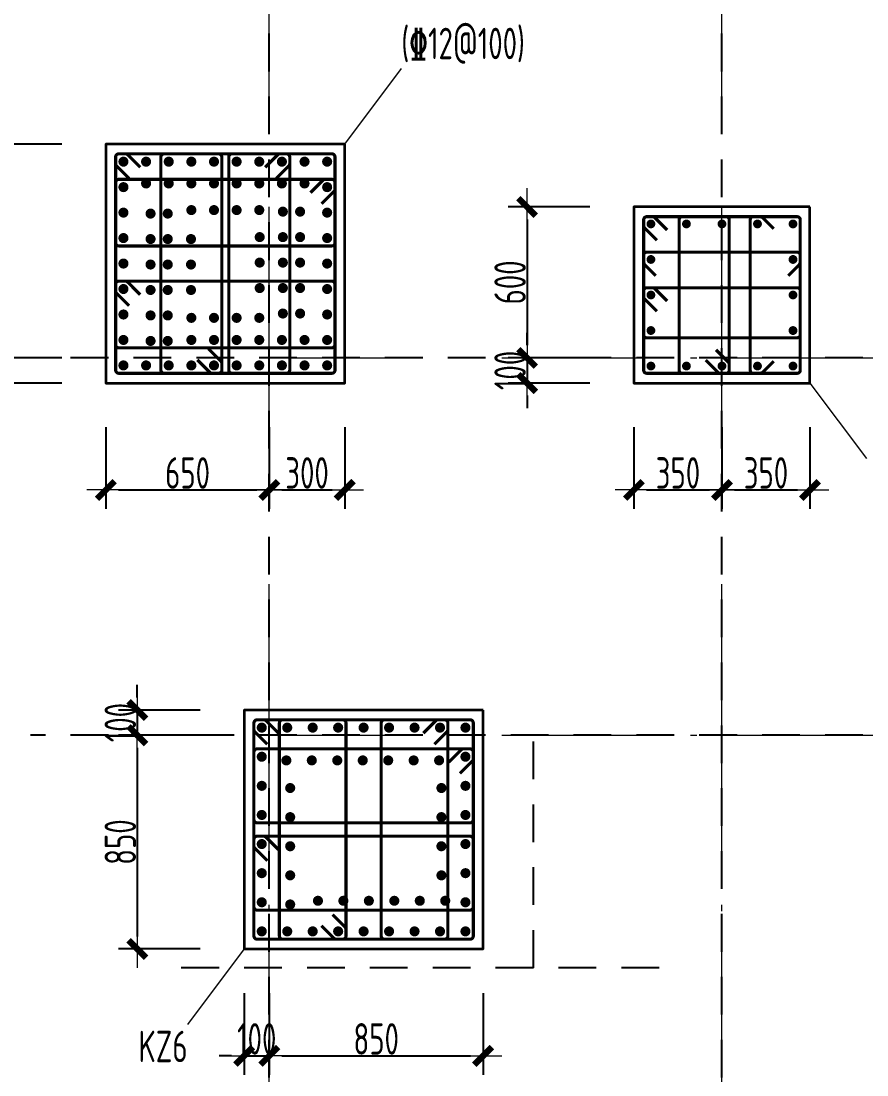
# Model space of a CAD drawing. Header units: millimetres. Extents: x 539196 to 807275, y 431843 to 1156631.
# Drawn here: x 610293 to 617021, y 997858 to 1006237 of the extents above; entities that cross this region are included whole.
import ezdxf
from ezdxf.enums import TextEntityAlignment as Align

# ---------------------------------------------------------------- set-up
doc = ezdxf.new("R2010")
doc.units = ezdxf.units.MM
doc.header["$MEASUREMENT"] = 0
for name, pattern in [('DOTE', [2.42, 2, -0.2, 0.02, -0.2]), ('点划线', [1850, 1200, -300, 50, -300]), ('虚线', [500, 300, -200])]:
    doc.linetypes.add(name, pattern=pattern)
doc.layers.add('DOTE', color=1, linetype='DOTE')
for name, color, linetype, lineweight in [('柱尺寸标注', 3, 'Continuous', 18), ('柱标注引线', 2, 'Continuous', 18), ('柱箍筋', 1, 'Continuous', 25), ('柱纵筋', 1, 'Continuous', 70), ('柱集中标注', 2, 'Continuous', 18), ('砼柱', 2, 'Continuous', 35), ('网格', 9, '点划线', 18)]:
    doc.layers.add(name, color=color, linetype=linetype, lineweight=lineweight)
doc.styles.add('样式 1_yjk_yjk_yjk_yjk_yjk', font='yjkeng.shx', dxfattribs={"width": 0.7, "bigfont": 'yjkchn.shx'})
doc.dimstyles.new('盈建科结构_yjk_yjk_yjk_yjk_yjk', dxfattribs={"dimscale": 100, "dimtxt": 2.5, "dimasz": 1, "dimexe": 1.5, "dimexo": 0.625, "dimgap": 0.1, "dimtad": 1, "dimdec": 0, "dimrnd": 1, "dimzin": 0, "dimdsep": 46, "dimtxsty": '样式 1_yjk_yjk_yjk_yjk_yjk', "dimblk": '_yjkbk', "dimblk1": 'ARCHTICK', "dimblk2": 'ARCHTICK', "dimcen": 0.09, "dimadec": 0, "dimazin": 0, "dimtfac": 1, "dimtdec": 4, "dimtix": 1, "dimtmove": 2, "dimatfit": 3, "dimfxl": 0, "dimtolj": 1, "dimtzin": 0, "dimarcsym": 0})

# ---------------------------------------------------------------- blocks, each defined once
blk = doc.blocks.new('_yjkbk')
blk.add_line((-1, 0), (1.5, 0))
blk.add_lwpolyline([(-0.7, -0.7, 0.5, 0.5, 0), (0.7, 0.7, 0.5, 0.5, 0)], format="xyseb")
blk = doc.blocks.new('*D1636')
at = {"layer": 'Defpoints', "color": 0}
for p in [(612067.6, 998859.2), (612267.6, 998859.2), (612267.6, 998009.2)]:
    blk.add_point(p, dxfattribs=at)
at = {"layer": '柱尺寸标注', "color": 0, "lineweight": -2}
for p, q in [((612067.6, 998509.2), (612067.6, 997859.2)), ((612267.6, 998509.2), (612267.6, 997859.2)), ((611967.6, 998009.2), (611867.6, 998009.2)), ((612067.6, 998009.2), (612267.6, 998009.2)), ((612367.6, 998009.2), (612467.6, 998009.2))]:
    blk.add_line(p, q, dxfattribs=at)
at = {"layer": '柱尺寸标注', "color": 0, "lineweight": -2, "xscale": 100, "yscale": 100, "zscale": 100}
blk.add_blockref('_yjkbk', (612067.6, 998009.2), dxfattribs=at)
at = {"layer": '柱尺寸标注', "color": 0, "lineweight": -2, "xscale": 100, "yscale": 100, "zscale": 100, "rotation": 180}
blk.add_blockref('_yjkbk', (612267.6, 998009.2), dxfattribs=at)
at = {"layer": '柱尺寸标注', "color": 0, "insert": (612167.6, 998144.2), "char_height": 250, "attachment_point": 5, "style": '样式 1_yjk_yjk_yjk_yjk_yjk'}
blk.add_mtext('\\A1;100', dxfattribs=at)
blk = doc.blocks.new('_ARCHTICK')
at = {"color": 0, "linetype": 'ByBlock', "const_width": 0.15}
blk.add_lwpolyline([(-0.5, -0.5), (0.5, 0.5)], dxfattribs=at)
blk = doc.blocks.new('*D1637')
at = {"layer": 'Defpoints', "color": 0}
for p in [(612267.6, 998859.2), (613967.6, 998859.2), (613967.6, 998009.2)]:
    blk.add_point(p, dxfattribs=at)
at = {"layer": '柱尺寸标注', "color": 0, "lineweight": -2}
for p, q in [((612267.6, 998509.2), (612267.6, 997859.2)), ((613967.6, 998509.2), (613967.6, 997859.2)), ((612367.6, 998009.2), (613867.6, 998009.2))]:
    blk.add_line(p, q, dxfattribs=at)
at = {"layer": '柱尺寸标注', "color": 0, "lineweight": -2, "xscale": 100, "yscale": 100, "zscale": 100, "rotation": 180}
blk.add_blockref('_yjkbk', (612267.6, 998009.2), dxfattribs=at)
at = {"layer": '柱尺寸标注', "color": 0, "lineweight": -2, "xscale": 100, "yscale": 100, "zscale": 100}
blk.add_blockref('_yjkbk', (613967.6, 998009.2), dxfattribs=at)
at = {"layer": '柱尺寸标注', "color": 0, "insert": (613117.6, 998144.2), "char_height": 250, "attachment_point": 5, "style": '样式 1_yjk_yjk_yjk_yjk_yjk'}
blk.add_mtext('\\A1;850', dxfattribs=at)
blk = doc.blocks.new('*D1638')
at = {"layer": 'Defpoints', "color": 0}
for p in [(612067.6, 1000759.2), (611217.6, 1000559.2), (612067.6, 1000559.2)]:
    blk.add_point(p, dxfattribs=at)
at = {"layer": '柱尺寸标注', "color": 0, "lineweight": -2}
for p, q in [((611217.6, 1000859.2), (611217.6, 1000959.2)), ((611717.6, 1000759.2), (611067.6, 1000759.2)), ((611217.6, 1000759.2), (611217.6, 1000559.2)), ((611717.6, 1000559.2), (611067.6, 1000559.2)), ((611217.6, 1000459.2), (611217.6, 1000359.2))]:
    blk.add_line(p, q, dxfattribs=at)
at = {"layer": '柱尺寸标注', "color": 0, "lineweight": -2, "xscale": 100, "yscale": 100, "zscale": 100}
for p, rotation in [((611217.6, 1000759.2), 270), ((611217.6, 1000559.2), 90)]:
    blk.add_blockref('_yjkbk', p, dxfattribs=dict(at, rotation=rotation))
at = {"layer": '柱尺寸标注', "color": 0, "insert": (611082.6, 1000659.2), "char_height": 250, "attachment_point": 5, "rotation": 90, "style": '样式 1_yjk_yjk_yjk_yjk_yjk'}
blk.add_mtext('\\A1;100', dxfattribs=at)
blk = doc.blocks.new('*D1639')
at = {"layer": 'Defpoints', "color": 0}
for p in [(612067.6, 1000559.2), (611217.6, 998859.2), (612067.6, 998859.2)]:
    blk.add_point(p, dxfattribs=at)
at = {"layer": '柱尺寸标注', "color": 0, "lineweight": -2}
for p, q in [((611717.6, 1000559.2), (611067.6, 1000559.2)), ((611217.6, 1000459.2), (611217.6, 998959.2)), ((611717.6, 998859.2), (611067.6, 998859.2))]:
    blk.add_line(p, q, dxfattribs=at)
at = {"layer": '柱尺寸标注', "color": 0, "lineweight": -2, "xscale": 100, "yscale": 100, "zscale": 100}
for p, rotation in [((611217.6, 1000559.2), 90), ((611217.6, 998859.2), 270)]:
    blk.add_blockref('_yjkbk', p, dxfattribs=dict(at, rotation=rotation))
at = {"layer": '柱尺寸标注', "color": 0, "insert": (611082.6, 999709.2), "char_height": 250, "attachment_point": 5, "rotation": 90, "style": '样式 1_yjk_yjk_yjk_yjk_yjk'}
blk.add_mtext('\\A1;850', dxfattribs=at)
blk = doc.blocks.new('*D1640')
at = {"layer": 'Defpoints', "color": 0}
for p in [(610967.6, 1003359.2), (612267.6, 1003359.2), (612267.6, 1002509.2)]:
    blk.add_point(p, dxfattribs=at)
at = {"layer": '柱尺寸标注', "color": 0, "lineweight": -2}
for p, q in [((610967.6, 1003009.2), (610967.6, 1002359.2)), ((612267.6, 1003009.2), (612267.6, 1002359.2)), ((611067.6, 1002509.2), (612167.6, 1002509.2))]:
    blk.add_line(p, q, dxfattribs=at)
at = {"layer": '柱尺寸标注', "color": 0, "lineweight": -2, "xscale": 100, "yscale": 100, "zscale": 100, "rotation": 180}
blk.add_blockref('_yjkbk', (610967.6, 1002509.2), dxfattribs=at)
at = {"layer": '柱尺寸标注', "color": 0, "lineweight": -2, "xscale": 100, "yscale": 100, "zscale": 100}
blk.add_blockref('_yjkbk', (612267.6, 1002509.2), dxfattribs=at)
at = {"layer": '柱尺寸标注', "color": 0, "insert": (611617.6, 1002644.2), "char_height": 250, "attachment_point": 5, "style": '样式 1_yjk_yjk_yjk_yjk_yjk'}
blk.add_mtext('\\A1;650', dxfattribs=at)
blk = doc.blocks.new('*D1641')
at = {"layer": 'Defpoints', "color": 0}
for p in [(612267.6, 1003359.2), (612867.6, 1003359.2), (612867.6, 1002509.2)]:
    blk.add_point(p, dxfattribs=at)
at = {"layer": '柱尺寸标注', "color": 0, "lineweight": -2}
for p, q in [((612267.6, 1003009.2), (612267.6, 1002359.2)), ((612867.6, 1003009.2), (612867.6, 1002359.2)), ((612367.6, 1002509.2), (612767.6, 1002509.2))]:
    blk.add_line(p, q, dxfattribs=at)
at = {"layer": '柱尺寸标注', "color": 0, "lineweight": -2, "xscale": 100, "yscale": 100, "zscale": 100, "rotation": 180}
blk.add_blockref('_yjkbk', (612267.6, 1002509.2), dxfattribs=at)
at = {"layer": '柱尺寸标注', "color": 0, "lineweight": -2, "xscale": 100, "yscale": 100, "zscale": 100}
blk.add_blockref('_yjkbk', (612867.6, 1002509.2), dxfattribs=at)
at = {"layer": '柱尺寸标注', "color": 0, "insert": (612567.6, 1002644.2), "char_height": 250, "attachment_point": 5, "style": '样式 1_yjk_yjk_yjk_yjk_yjk'}
blk.add_mtext('\\A1;300', dxfattribs=at)
blk = doc.blocks.new('*D1642')
at = {"layer": 'Defpoints', "color": 0}
for p in [(610967.6, 1005259.2), (610117.6, 1003559.2), (610967.6, 1003559.2)]:
    blk.add_point(p, dxfattribs=at)
at = {"layer": '柱尺寸标注', "color": 0, "lineweight": -2}
for p, q in [((610617.6, 1005259.2), (609967.6, 1005259.2)), ((610117.6, 1005159.2), (610117.6, 1003659.2)), ((610617.6, 1003559.2), (609967.6, 1003559.2))]:
    blk.add_line(p, q, dxfattribs=at)
at = {"layer": '柱尺寸标注', "color": 0, "lineweight": -2, "xscale": 100, "yscale": 100, "zscale": 100}
for p, rotation in [((610117.6, 1005259.2), 90), ((610117.6, 1003559.2), 270)]:
    blk.add_blockref('_yjkbk', p, dxfattribs=dict(at, rotation=rotation))
at = {"layer": '柱尺寸标注', "color": 0, "insert": (609982.6, 1004409.2), "char_height": 250, "attachment_point": 5, "rotation": 90, "style": '样式 1_yjk_yjk_yjk_yjk_yjk'}
blk.add_mtext('\\A1;850', dxfattribs=at)
blk = doc.blocks.new('*D1643')
at = {"layer": 'Defpoints', "color": 0}
for p in [(610967.6, 1003559.2), (610117.6, 1003359.2), (610967.6, 1003359.2)]:
    blk.add_point(p, dxfattribs=at)
at = {"layer": '柱尺寸标注', "color": 0, "lineweight": -2}
for p, q in [((610117.6, 1003659.2), (610117.6, 1003759.2)), ((610617.6, 1003559.2), (609967.6, 1003559.2)), ((610117.6, 1003559.2), (610117.6, 1003359.2)), ((610617.6, 1003359.2), (609967.6, 1003359.2)), ((610117.6, 1003259.2), (610117.6, 1003159.2))]:
    blk.add_line(p, q, dxfattribs=at)
at = {"layer": '柱尺寸标注', "color": 0, "lineweight": -2, "xscale": 100, "yscale": 100, "zscale": 100}
for p, rotation in [((610117.6, 1003559.2), 270), ((610117.6, 1003359.2), 90)]:
    blk.add_blockref('_yjkbk', p, dxfattribs=dict(at, rotation=rotation))
at = {"layer": '柱尺寸标注', "color": 0, "insert": (609982.6, 1003459.2), "char_height": 250, "attachment_point": 5, "rotation": 90, "style": '样式 1_yjk_yjk_yjk_yjk_yjk'}
blk.add_mtext('\\A1;100', dxfattribs=at)
blk = doc.blocks.new('*D1644')
at = {"layer": 'Defpoints', "color": 0}
for p in [(615167.6, 1003359.2), (615867.6, 1003359.2), (615867.6, 1002509.2)]:
    blk.add_point(p, dxfattribs=at)
at = {"layer": '柱尺寸标注', "color": 0, "lineweight": -2}
for p, q in [((615167.6, 1003009.2), (615167.6, 1002359.2)), ((615867.6, 1003009.2), (615867.6, 1002359.2)), ((615267.6, 1002509.2), (615767.6, 1002509.2))]:
    blk.add_line(p, q, dxfattribs=at)
at = {"layer": '柱尺寸标注', "color": 0, "lineweight": -2, "xscale": 100, "yscale": 100, "zscale": 100, "rotation": 180}
blk.add_blockref('_yjkbk', (615167.6, 1002509.2), dxfattribs=at)
at = {"layer": '柱尺寸标注', "color": 0, "lineweight": -2, "xscale": 100, "yscale": 100, "zscale": 100}
blk.add_blockref('_yjkbk', (615867.6, 1002509.2), dxfattribs=at)
at = {"layer": '柱尺寸标注', "color": 0, "insert": (615517.6, 1002644.2), "char_height": 250, "attachment_point": 5, "style": '样式 1_yjk_yjk_yjk_yjk_yjk'}
blk.add_mtext('\\A1;350', dxfattribs=at)
blk = doc.blocks.new('*D1645')
at = {"layer": 'Defpoints', "color": 0}
for p in [(615867.6, 1003359.2), (616567.6, 1003359.2), (616567.6, 1002509.2)]:
    blk.add_point(p, dxfattribs=at)
at = {"layer": '柱尺寸标注', "color": 0, "lineweight": -2}
for p, q in [((615867.6, 1003009.2), (615867.6, 1002359.2)), ((616567.6, 1003009.2), (616567.6, 1002359.2)), ((615967.6, 1002509.2), (616467.6, 1002509.2))]:
    blk.add_line(p, q, dxfattribs=at)
at = {"layer": '柱尺寸标注', "color": 0, "lineweight": -2, "xscale": 100, "yscale": 100, "zscale": 100, "rotation": 180}
blk.add_blockref('_yjkbk', (615867.6, 1002509.2), dxfattribs=at)
at = {"layer": '柱尺寸标注', "color": 0, "lineweight": -2, "xscale": 100, "yscale": 100, "zscale": 100}
blk.add_blockref('_yjkbk', (616567.6, 1002509.2), dxfattribs=at)
at = {"layer": '柱尺寸标注', "color": 0, "insert": (616217.6, 1002644.2), "char_height": 250, "attachment_point": 5, "style": '样式 1_yjk_yjk_yjk_yjk_yjk'}
blk.add_mtext('\\A1;350', dxfattribs=at)
blk = doc.blocks.new('*D1646')
at = {"layer": 'Defpoints', "color": 0}
for p in [(615167.6, 1004759.2), (614317.6, 1003559.2), (615167.6, 1003559.2)]:
    blk.add_point(p, dxfattribs=at)
at = {"layer": '柱尺寸标注', "color": 0, "lineweight": -2}
for p, q in [((614817.6, 1004759.2), (614167.6, 1004759.2)), ((614317.6, 1004659.2), (614317.6, 1003659.2)), ((614817.6, 1003559.2), (614167.6, 1003559.2))]:
    blk.add_line(p, q, dxfattribs=at)
at = {"layer": '柱尺寸标注', "color": 0, "lineweight": -2, "xscale": 100, "yscale": 100, "zscale": 100}
for p, rotation in [((614317.6, 1004759.2), 90), ((614317.6, 1003559.2), 270)]:
    blk.add_blockref('_yjkbk', p, dxfattribs=dict(at, rotation=rotation))
at = {"layer": '柱尺寸标注', "color": 0, "insert": (614182.6, 1004159.2), "char_height": 250, "attachment_point": 5, "rotation": 90, "style": '样式 1_yjk_yjk_yjk_yjk_yjk'}
blk.add_mtext('\\A1;600', dxfattribs=at)
blk = doc.blocks.new('*D1647')
at = {"layer": 'Defpoints', "color": 0}
for p in [(615167.6, 1003559.2), (614317.6, 1003359.2), (615167.6, 1003359.2)]:
    blk.add_point(p, dxfattribs=at)
at = {"layer": '柱尺寸标注', "color": 0, "lineweight": -2}
for p, q in [((614317.6, 1003659.2), (614317.6, 1003759.2)), ((614817.6, 1003559.2), (614167.6, 1003559.2)), ((614317.6, 1003559.2), (614317.6, 1003359.2)), ((614817.6, 1003359.2), (614167.6, 1003359.2)), ((614317.6, 1003259.2), (614317.6, 1003159.2))]:
    blk.add_line(p, q, dxfattribs=at)
at = {"layer": '柱尺寸标注', "color": 0, "lineweight": -2, "xscale": 100, "yscale": 100, "zscale": 100}
for p, rotation in [((614317.6, 1003559.2), 270), ((614317.6, 1003359.2), 90)]:
    blk.add_blockref('_yjkbk', p, dxfattribs=dict(at, rotation=rotation))
at = {"layer": '柱尺寸标注', "color": 0, "insert": (614182.6, 1003459.2), "char_height": 250, "attachment_point": 5, "rotation": 90, "style": '样式 1_yjk_yjk_yjk_yjk_yjk'}
blk.add_mtext('\\A1;100', dxfattribs=at)
blk = doc.blocks.new('jzzw')
at = {"layer": 'DOTE', "color": 1, "linetype": '虚线'}
for p, q in [((913785.8, 872027.1), (913785.8, 890469)), ((913785.8, 872027.1), (913785.8, 890469)), ((917385.8, 872027.1), (917385.8, 890469)), ((952505.8, 882749), (911885.8, 882749)), ((952505.8, 879749), (911885.8, 879749)), ((915885.8, 877899), (915885.8, 879749)), ((916885.8, 877899), (912885.8, 877899))]:
    blk.add_line(p, q, dxfattribs=at)

msp = doc.modelspace()

# ---------------------------------------------------------------- linework, layer by layer
at = {"layer": '柱标注引线'}
for p, q in [((612867.6, 1005259.2), (613317.6, 1005859.2)), ((616567.6, 1003359.2), (617017.6, 1002759.2)), ((612067.6, 998859.2), (611617.6, 998259.2))]:
    msp.add_line(p, q, dxfattribs=at)
at = {"layer": '柱箍筋', "const_width": 25}
for points in [[(611240.2, 1005075), (611141.2, 1005174, 0.198912), (611122.6, 1005181.7), (611071.3, 1005181.7, 0.414214), (611045.1, 1005155.5), (611045.1, 1003463, 0.414214), (611071.3, 1003436.7), (612763.8, 1003436.7, 0.414214), (612790.1, 1003463), (612790.1, 1005155.5, 0.414214), (612763.8, 1005181.7), (611071.3, 1005181.7, 0.414214), (611045.1, 1005155.5), (611045.1, 1005104.2, 0.198912), (611052.8, 1005085.6), (611151.8, 1004986.6)], [(611695, 1003543.4), (611794, 1003444.4, 0.198912), (611812.6, 1003436.7), (611863.8, 1003436.7, 0.414214), (611890.1, 1003463), (611890.1, 1005155.5, 0.414214), (611863.8, 1005181.7), (611431.3, 1005181.7, 0.414214), (611405.1, 1005155.5), (611405.1, 1003463, 0.414214), (611431.3, 1003436.7), (611863.8, 1003436.7, 0.414214), (611890.1, 1003463), (611890.1, 1003514.2, 0.198912), (611882.4, 1003532.8), (611783.4, 1003631.8)], [(612235, 1005075), (612334, 1005174, -0.198912), (612352.6, 1005181.7), (612403.8, 1005181.7, -0.414214), (612430.1, 1005155.5), (612430.1, 1003463, -0.414214), (612403.8, 1003436.7), (611971.3, 1003436.7, -0.414214), (611945.1, 1003463), (611945.1, 1005155.5, -0.414214), (611971.3, 1005181.7), (612403.8, 1005181.7, -0.414214), (612430.1, 1005155.5), (612430.1, 1005104.2, -0.198912), (612422.4, 1005085.6), (612323.4, 1004986.6)], [(612683.4, 1004784.1), (612782.4, 1004883.1, 0.198912), (612790.1, 1004901.7), (612790.1, 1004953, 0.414214), (612763.8, 1004979.2), (611071.3, 1004979.2, 0.414214), (611045.1, 1004953), (611045.1, 1004475.5, 0.414214), (611071.3, 1004449.2), (612763.8, 1004449.2, 0.414214), (612790.1, 1004475.5), (612790.1, 1004953, 0.414214), (612763.8, 1004979.2), (612712.6, 1004979.2, 0.198912), (612694, 1004971.5), (612595, 1004872.5)], [(615431.6, 1004576.5), (615333.4, 1004674.8, 0.198912), (615316.6, 1004681.7), (615268.8, 1004681.7, 0.414214), (615245.1, 1004658), (615245.1, 1003460.5, 0.414214), (615268.8, 1003436.7), (616466.3, 1003436.7, 0.414214), (616490.1, 1003460.5), (616490.1, 1004658, 0.414214), (616466.3, 1004681.7), (615268.8, 1004681.7, 0.414214), (615245.1, 1004658), (615245.1, 1004610.2, 0.198912), (615252, 1004593.5), (615350.3, 1004495.2)], [(615738.5, 1003542), (615836.8, 1003443.7, 0.198912), (615853.6, 1003436.7), (615901.3, 1003436.7, 0.414214), (615925.1, 1003460.5), (615925.1, 1004658, 0.414214), (615901.3, 1004681.7), (615551.3, 1004681.7, 0.414214), (615527.6, 1004658), (615527.6, 1003460.5, 0.414214), (615551.3, 1003436.7), (615901.3, 1003436.7, 0.414214), (615925.1, 1003460.5), (615925.1, 1003508.2, 0.198912), (615918.1, 1003525), (615819.9, 1003623.3)], [(616279.1, 1003532.1), (616190.7, 1003443.7, -0.131362), (616164.1, 1003436.7), (616116.3, 1003436.7, -0.414214), (616092.6, 1003460.5), (616092.6, 1004658, -0.414214), (616116.3, 1004681.7), (616164.1, 1004681.7, -0.131362), (616190.7, 1004674.8), (616279.1, 1004586.4)], [(615340.4, 1004212.7), (615252, 1004301.1, -0.131362), (615245.1, 1004327.7), (615245.1, 1004375.5, -0.414214), (615268.8, 1004399.2), (616466.3, 1004399.2, -0.414214), (616490.1, 1004375.5), (616490.1, 1004327.7, -0.131362), (616483.1, 1004301.1), (616394.7, 1004212.7)], [(611151.8, 1003974.1), (611052.8, 1004073.1, -0.198912), (611045.1, 1004091.7), (611045.1, 1004143, -0.414214), (611071.3, 1004169.2), (612763.8, 1004169.2, -0.414214), (612790.1, 1004143), (612790.1, 1003665.5, -0.414214), (612763.8, 1003639.2), (611071.3, 1003639.2, -0.414214), (611045.1, 1003665.5), (611045.1, 1004143, -0.414214), (611071.3, 1004169.2), (611122.6, 1004169.2, -0.198912), (611141.2, 1004161.5), (611240.2, 1004062.5)], [(615350.3, 1003930.2), (615252, 1004028.5, -0.198912), (615245.1, 1004045.2), (615245.1, 1004093, -0.414214), (615268.8, 1004116.7), (616466.3, 1004116.7, -0.414214), (616490.1, 1004093), (616490.1, 1003743, -0.414214), (616466.3, 1003719.2), (615268.8, 1003719.2, -0.414214), (615245.1, 1003743), (615245.1, 1004093, -0.414214), (615268.8, 1004116.7), (615316.6, 1004116.7, -0.198912), (615333.4, 1004109.8), (615431.6, 1004011.5)], [(612340.2, 1000575), (612241.2, 1000674, 0.198912), (612222.6, 1000681.7), (612171.3, 1000681.7, 0.414214), (612145.1, 1000655.5), (612145.1, 998963, 0.414214), (612171.3, 998936.7), (613863.8, 998936.7, 0.414214), (613890.1, 998963), (613890.1, 1000655.5, 0.414214), (613863.8, 1000681.7), (612171.3, 1000681.7, 0.414214), (612145.1, 1000655.5), (612145.1, 1000604.2, 0.198912), (612152.8, 1000585.6), (612251.8, 1000486.6)], [(612682.5, 999043.4), (612781.5, 998944.4, 0.198912), (612800.1, 998936.7), (612851.3, 998936.7, 0.414214), (612877.6, 998963), (612877.6, 1000655.5, 0.414214), (612851.3, 1000681.7), (612373.8, 1000681.7, 0.414214), (612347.6, 1000655.5), (612347.6, 998963, 0.414214), (612373.8, 998936.7), (612851.3, 998936.7, 0.414214), (612877.6, 998963), (612877.6, 999014.2, 0.198912), (612869.9, 999032.8), (612770.9, 999131.8)], [(613492.5, 1000575), (613591.5, 1000674, -0.198912), (613610.1, 1000681.7), (613661.3, 1000681.7, -0.414214), (613687.6, 1000655.5), (613687.6, 998963, -0.414214), (613661.3, 998936.7), (613183.8, 998936.7, -0.414214), (613157.6, 998963), (613157.6, 1000655.5, -0.414214), (613183.8, 1000681.7), (613661.3, 1000681.7, -0.414214), (613687.6, 1000655.5), (613687.6, 1000604.2, -0.198912), (613679.9, 1000585.6), (613580.9, 1000486.6)], [(613783.4, 1000255.2), (613882.4, 1000354.2, 0.198912), (613890.1, 1000372.8), (613890.1, 1000424, 0.414214), (613863.8, 1000450.3), (612171.3, 1000450.3, 0.414214), (612145.1, 1000424), (612145.1, 999888.7, 0.414214), (612171.3, 999862.4), (613863.8, 999862.4, 0.414214), (613890.1, 999888.7), (613890.1, 1000424, 0.414214), (613863.8, 1000450.3), (613812.6, 1000450.3, 0.198912), (613794, 1000442.6), (613695, 1000343.6)], [(612251.8, 999560.9), (612152.8, 999659.9, -0.198912), (612145.1, 999678.5), (612145.1, 999729.8, -0.414214), (612171.3, 999756), (613863.8, 999756, -0.414214), (613890.1, 999729.8), (613890.1, 999194.4, -0.414214), (613863.8, 999168.2), (612171.3, 999168.2, -0.414214), (612145.1, 999194.4), (612145.1, 999729.8, -0.414214), (612171.3, 999756), (612222.6, 999756, -0.198912), (612241.2, 999748.3), (612340.2, 999649.3)]]:
    msp.add_lwpolyline(points, format="xyb", dxfattribs=at)
at = {"layer": '柱纵筋'}
for points, const_width in [([(611127.6, 1005119.2, 1), (611087.6, 1005119.2, 1)], 40), ([(611307.6, 1005119.2, 1), (611267.6, 1005119.2, 1)], 40), ([(611487.6, 1005119.2, 1), (611447.6, 1005119.2, 1)], 40), ([(611667.6, 1005119.2, 1), (611627.6, 1005119.2, 1)], 40), ([(611847.6, 1005119.2, 1), (611807.6, 1005119.2, 1)], 40), ([(612027.6, 1005119.2, 1), (611987.6, 1005119.2, 1)], 40), ([(612207.6, 1005119.2, 1), (612167.6, 1005119.2, 1)], 40), ([(612387.6, 1005119.2, 1), (612347.6, 1005119.2, 1)], 40), ([(612567.6, 1005119.2, 1), (612527.6, 1005119.2, 1)], 40), ([(612747.6, 1005119.2, 1), (612707.6, 1005119.2, 1)], 40), ([(611127.6, 1004916.7, 1), (611087.6, 1004916.7, 1)], 40), ([(611307.6, 1004945.9, 1), (611267.6, 1004945.9, 1)], 40), ([(611487.6, 1004945.9, 1), (611447.6, 1004945.9, 1)], 40), ([(611667.6, 1004945.9, 1), (611627.6, 1004945.9, 1)], 40), ([(611847.6, 1004945.9, 1), (611807.6, 1004945.9, 1)], 40), ([(612027.6, 1004945.9, 1), (611987.6, 1004945.9, 1)], 40), ([(612207.6, 1004945.9, 1), (612167.6, 1004945.9, 1)], 40), ([(612387.6, 1004945.9, 1), (612347.6, 1004945.9, 1)], 40), ([(612567.6, 1004945.9, 1), (612527.6, 1004945.9, 1)], 40), ([(612747.6, 1004916.7, 1), (612707.6, 1004916.7, 1)], 40), ([(611667.6, 1004734.3, 1), (611627.6, 1004734.3, 1)], 40), ([(611847.6, 1004734.3, 1), (611807.6, 1004734.3, 1)], 40), ([(612027.6, 1004734.3, 1), (611987.6, 1004734.3, 1)], 40), ([(612207.6, 1004734.3, 1), (612167.6, 1004734.3, 1)], 40), ([(611127.6, 1004714.2, 1), (611087.6, 1004714.2, 1)], 40), ([(611343.1, 1004706.5, 1), (611303.1, 1004706.5, 1)], 40), ([(611479.9, 1004706.5, 1), (611439.9, 1004706.5, 1)], 40), ([(612395.3, 1004721.9, 1), (612355.3, 1004721.9, 1)], 40), ([(612532.5, 1004721.9, 1), (612492.5, 1004721.9, 1)], 40), ([(612747.6, 1004714.2, 1), (612707.6, 1004714.2, 1)], 40), ([(615320.1, 1004624.2, 1), (615285.1, 1004624.2, 1)], 35), ([(615602.6, 1004624.2, 1), (615567.6, 1004624.2, 1)], 35), ([(615885.1, 1004624.2, 1), (615850.1, 1004624.2, 1)], 35), ([(616167.6, 1004624.2, 1), (616132.6, 1004624.2, 1)], 35), ([(616450.1, 1004624.2, 1), (616415.1, 1004624.2, 1)], 35), ([(611127.6, 1004511.7, 1), (611087.6, 1004511.7, 1)], 40), ([(611343.1, 1004504, 1), (611303.1, 1004504, 1)], 40), ([(611479.9, 1004504, 1), (611439.9, 1004504, 1)], 40), ([(611664.6, 1004504, 1), (611624.6, 1004504, 1)], 40), ([(612211.1, 1004519.4, 1), (612171.1, 1004519.4, 1)], 40), ([(612395.3, 1004519.4, 1), (612355.3, 1004519.4, 1)], 40), ([(612532.5, 1004519.4, 1), (612492.5, 1004519.4, 1)], 40), ([(612747.6, 1004511.7, 1), (612707.6, 1004511.7, 1)], 40), ([(611127.6, 1004309.2, 1), (611087.6, 1004309.2, 1)], 40), ([(612211.1, 1004316.9, 1), (612171.1, 1004316.9, 1)], 40), ([(612395.3, 1004316.9, 1), (612355.3, 1004316.9, 1)], 40), ([(612532.5, 1004316.9, 1), (612492.5, 1004316.9, 1)], 40), ([(612747.6, 1004309.2, 1), (612707.6, 1004309.2, 1)], 40), ([(615320.1, 1004341.7, 1), (615285.1, 1004341.7, 1)], 35), ([(616450.1, 1004341.7, 1), (616415.1, 1004341.7, 1)], 35), ([(611343.1, 1004301.5, 1), (611303.1, 1004301.5, 1)], 40), ([(611479.9, 1004301.5, 1), (611439.9, 1004301.5, 1)], 40), ([(611664.6, 1004301.5, 1), (611624.6, 1004301.5, 1)], 40), ([(611127.6, 1004106.7, 1), (611087.6, 1004106.7, 1)], 40), ([(611343.1, 1004099, 1), (611303.1, 1004099, 1)], 40), ([(611479.9, 1004099, 1), (611439.9, 1004099, 1)], 40), ([(611664.6, 1004099, 1), (611624.6, 1004099, 1)], 40), ([(612211.1, 1004114.4, 1), (612171.1, 1004114.4, 1)], 40), ([(612395.3, 1004114.4, 1), (612355.3, 1004114.4, 1)], 40), ([(612532.5, 1004114.4, 1), (612492.5, 1004114.4, 1)], 40), ([(612747.6, 1004106.7, 1), (612707.6, 1004106.7, 1)], 40), ([(615320.1, 1004059.2, 1), (615285.1, 1004059.2, 1)], 35), ([(616450.1, 1004059.2, 1), (616415.1, 1004059.2, 1)], 35), ([(611127.6, 1003904.2, 1), (611087.6, 1003904.2, 1)], 40), ([(611343.1, 1003896.5, 1), (611303.1, 1003896.5, 1)], 40), ([(611479.9, 1003896.5, 1), (611439.9, 1003896.5, 1)], 40), ([(612395.3, 1003911.9, 1), (612355.3, 1003911.9, 1)], 40), ([(612532.5, 1003911.9, 1), (612492.5, 1003911.9, 1)], 40), ([(612747.6, 1003904.2, 1), (612707.6, 1003904.2, 1)], 40), ([(611667.6, 1003877.5, 1), (611627.6, 1003877.5, 1)], 40), ([(611847.6, 1003877.5, 1), (611807.6, 1003877.5, 1)], 40), ([(612027.6, 1003877.5, 1), (611987.6, 1003877.5, 1)], 40), ([(612207.6, 1003877.5, 1), (612167.6, 1003877.5, 1)], 40), ([(615320.1, 1003776.7, 1), (615285.1, 1003776.7, 1)], 35), ([(616450.1, 1003776.7, 1), (616415.1, 1003776.7, 1)], 35), ([(611127.6, 1003701.7, 1), (611087.6, 1003701.7, 1)], 40), ([(611343.1, 1003694, 1), (611303.1, 1003694, 1)], 40), ([(611479.9, 1003694, 1), (611439.9, 1003694, 1)], 40), ([(611667.6, 1003701.7, 1), (611627.6, 1003701.7, 1)], 40), ([(611847.6, 1003701.7, 1), (611807.6, 1003701.7, 1)], 40), ([(612027.6, 1003701.7, 1), (611987.6, 1003701.7, 1)], 40), ([(612207.6, 1003701.7, 1), (612167.6, 1003701.7, 1)], 40), ([(612387.6, 1003701.7, 1), (612347.6, 1003701.7, 1)], 40), ([(612567.6, 1003701.7, 1), (612527.6, 1003701.7, 1)], 40), ([(612747.6, 1003701.7, 1), (612707.6, 1003701.7, 1)], 40), ([(611127.6, 1003499.2, 1), (611087.6, 1003499.2, 1)], 40), ([(611307.6, 1003499.2, 1), (611267.6, 1003499.2, 1)], 40), ([(611487.6, 1003499.2, 1), (611447.6, 1003499.2, 1)], 40), ([(611667.6, 1003499.2, 1), (611627.6, 1003499.2, 1)], 40), ([(611847.6, 1003499.2, 1), (611807.6, 1003499.2, 1)], 40), ([(612027.6, 1003499.2, 1), (611987.6, 1003499.2, 1)], 40), ([(612207.6, 1003499.2, 1), (612167.6, 1003499.2, 1)], 40), ([(612387.6, 1003499.2, 1), (612347.6, 1003499.2, 1)], 40), ([(612567.6, 1003499.2, 1), (612527.6, 1003499.2, 1)], 40), ([(612747.6, 1003499.2, 1), (612707.6, 1003499.2, 1)], 40), ([(615320.1, 1003494.2, 1), (615285.1, 1003494.2, 1)], 35), ([(615602.6, 1003494.2, 1), (615567.6, 1003494.2, 1)], 35), ([(615885.1, 1003494.2, 1), (615850.1, 1003494.2, 1)], 35), ([(616167.6, 1003494.2, 1), (616132.6, 1003494.2, 1)], 35), ([(616450.1, 1003494.2, 1), (616415.1, 1003494.2, 1)], 35), ([(612227.6, 1000619.2, 1), (612187.6, 1000619.2, 1)], 40), ([(612430.1, 1000619.2, 1), (612390.1, 1000619.2, 1)], 40), ([(612632.6, 1000619.2, 1), (612592.6, 1000619.2, 1)], 40), ([(612835.1, 1000619.2, 1), (612795.1, 1000619.2, 1)], 40), ([(613037.6, 1000619.2, 1), (612997.6, 1000619.2, 1)], 40), ([(613240.1, 1000619.2, 1), (613200.1, 1000619.2, 1)], 40), ([(613442.6, 1000619.2, 1), (613402.6, 1000619.2, 1)], 40), ([(613645.1, 1000619.2, 1), (613605.1, 1000619.2, 1)], 40), ([(613847.6, 1000619.2, 1), (613807.6, 1000619.2, 1)], 40), ([(612227.6, 1000387.8, 1), (612187.6, 1000387.8, 1)], 40), ([(613847.6, 1000387.8, 1), (613807.6, 1000387.8, 1)], 40), ([(612423.1, 1000358.7, 1), (612383.1, 1000358.7, 1)], 40), ([(612625.6, 1000358.7, 1), (612585.6, 1000358.7, 1)], 40), ([(612828.1, 1000358.7, 1), (612788.1, 1000358.7, 1)], 40), ([(613030.6, 1000358.7, 1), (612990.6, 1000358.7, 1)], 40), ([(613233.1, 1000358.7, 1), (613193.1, 1000358.7, 1)], 40), ([(613435.6, 1000358.7, 1), (613395.6, 1000358.7, 1)], 40), ([(613638.1, 1000358.7, 1), (613598.1, 1000358.7, 1)], 40), ([(612227.6, 1000156.4, 1), (612187.6, 1000156.4, 1)], 40), ([(612453.6, 1000139, 1), (612413.6, 1000139, 1)], 40), ([(613656.3, 1000139, 1), (613616.3, 1000139, 1)], 40), ([(613847.6, 1000156.4, 1), (613807.6, 1000156.4, 1)], 40), ([(612227.6, 999924.9, 1), (612187.6, 999924.9, 1)], 40), ([(612453.6, 999907.6, 1), (612413.6, 999907.6, 1)], 40), ([(613656.3, 999907.6, 1), (613616.3, 999907.6, 1)], 40), ([(613847.6, 999924.9, 1), (613807.6, 999924.9, 1)], 40), ([(612227.6, 999693.5, 1), (612187.6, 999693.5, 1)], 40), ([(612453.6, 999676.1, 1), (612413.6, 999676.1, 1)], 40), ([(613656.3, 999676.1, 1), (613616.3, 999676.1, 1)], 40), ([(613847.6, 999693.5, 1), (613807.6, 999693.5, 1)], 40), ([(612227.6, 999462.1, 1), (612187.6, 999462.1, 1)], 40), ([(613847.6, 999462.1, 1), (613807.6, 999462.1, 1)], 40), ([(612453.6, 999444.7, 1), (612413.6, 999444.7, 1)], 40), ([(613656.3, 999444.7, 1), (613616.3, 999444.7, 1)], 40), ([(612227.6, 999230.7, 1), (612187.6, 999230.7, 1)], 40), ([(612453.6, 999213.3, 1), (612413.6, 999213.3, 1)], 40), ([(612674.3, 999242.4, 1), (612634.3, 999242.4, 1)], 40), ([(612876.8, 999242.4, 1), (612836.8, 999242.4, 1)], 40), ([(613079.3, 999242.4, 1), (613039.3, 999242.4, 1)], 40), ([(613281.8, 999242.4, 1), (613241.8, 999242.4, 1)], 40), ([(613484.3, 999242.4, 1), (613444.3, 999242.4, 1)], 40), ([(613686.8, 999242.4, 1), (613646.8, 999242.4, 1)], 40), ([(613847.6, 999230.7, 1), (613807.6, 999230.7, 1)], 40), ([(612227.6, 998999.2, 1), (612187.6, 998999.2, 1)], 40), ([(612430.1, 998999.2, 1), (612390.1, 998999.2, 1)], 40), ([(612632.6, 998999.2, 1), (612592.6, 998999.2, 1)], 40), ([(612835.1, 998999.2, 1), (612795.1, 998999.2, 1)], 40), ([(613037.6, 998999.2, 1), (612997.6, 998999.2, 1)], 40), ([(613240.1, 998999.2, 1), (613200.1, 998999.2, 1)], 40), ([(613442.6, 998999.2, 1), (613402.6, 998999.2, 1)], 40), ([(613645.1, 998999.2, 1), (613605.1, 998999.2, 1)], 40), ([(613847.6, 998999.2, 1), (613807.6, 998999.2, 1)], 40)]:
    msp.add_lwpolyline(points, format="xyb", close=True, dxfattribs=dict(at, const_width=const_width))
at = {"layer": '砼柱'}
for points in [[(612867.6, 1005259.2), (610967.6, 1005259.2), (610967.6, 1003359.2), (612867.6, 1003359.2)], [(616567.6, 1004759.2), (615167.6, 1004759.2), (615167.6, 1003359.2), (616567.6, 1003359.2)], [(613967.6, 1000759.2), (612067.6, 1000759.2), (612067.6, 998859.2), (613967.6, 998859.2)]]:
    msp.add_lwpolyline(points, close=True, dxfattribs=at)
at = {"layer": '网格'}
for p, q in [((612267.6, 1003559.2), (612267.6, 1010159.2)), ((615867.6, 1003559.2), (615867.6, 1010159.2)), ((612267.6, 1000559.2), (612267.6, 1003559.2)), ((612267.6, 1003559.2), (615867.6, 1003559.2)), ((615867.6, 1000559.2), (615867.6, 1003559.2)), ((615867.6, 1003559.2), (619667.6, 1003559.2)), ((612267.6, 993959.2), (612267.6, 1000559.2)), ((612267.6, 1000559.2), (615867.6, 1000559.2)), ((615867.6, 993959.2), (615867.6, 1000559.2)), ((615867.6, 1000559.2), (619667.6, 1000559.2))]:
    msp.add_line(p, q, dxfattribs=at)

# ---------------------------------------------------------------- block references
msp.add_blockref('jzzw', (-301518.2, 120810.3))

# ---------------------------------------------------------------- texts
at = {"layer": '柱集中标注', "linetype": 'Continuous', "style": '样式 1_yjk_yjk_yjk_yjk_yjk', "width": 0.7}
msp.add_text('(\x8412@100)', height=250, dxfattribs=at).set_placement((613317.6, 1005859.2), align=Align.BOTTOM_LEFT)
msp.add_text('KZ6', height=250, dxfattribs=at).set_placement((611617.6, 998209.2), align=Align.TOP_RIGHT)

# ---------------------------------------------------------------- dimensions: what is measured, and where the dimension line sits
at = {"layer": '柱尺寸标注'}
for p1, p2, picture, middle in [((610967.6, 1005259.2), (610967.6, 1003559.2), '*D1642', (609982.6, 1004409.2)), ((615167.6, 1004759.2), (615167.6, 1003559.2), '*D1646', (614182.6, 1004159.2)), ((610967.6, 1003559.2), (610967.6, 1003359.2), '*D1643', (609982.6, 1003459.2)), ((615167.6, 1003559.2), (615167.6, 1003359.2), '*D1647', (614182.6, 1003459.2)), ((610967.6, 1003359.2), (612267.6, 1003359.2), '*D1640', (611617.6, 1002644.2)), ((612267.6, 1003359.2), (612867.6, 1003359.2), '*D1641', (612567.6, 1002644.2)), ((615167.6, 1003359.2), (615867.6, 1003359.2), '*D1644', (615517.6, 1002644.2)), ((615867.6, 1003359.2), (616567.6, 1003359.2), '*D1645', (616217.6, 1002644.2)), ((612067.6, 1000759.2), (612067.6, 1000559.2), '*D1638', (611082.6, 1000659.2)), ((612067.6, 1000559.2), (612067.6, 998859.2), '*D1639', (611082.6, 999709.2)), ((612067.6, 998859.2), (612267.6, 998859.2), '*D1636', (612167.6, 998144.2)), ((612267.6, 998859.2), (613967.6, 998859.2), '*D1637', (613117.6, 998144.2))]:
    dim = msp.add_aligned_dim(p1=p1, p2=p2, distance=-850, dimstyle='盈建科结构_yjk_yjk_yjk_yjk_yjk', override={"dimscale": 100, "dimtxt": 2.5, "dimasz": 1, "dimexe": 1.5, "dimexo": 3.5, "dimgap": 0.1, "dimtad": 1, "dimlfac": 0.5, "dimrnd": 5, "dimdle": 0, "dimfxlon": 0}, dxfattribs=at)
    dim.commit()
    dim.dimension.update_dxf_attribs({"geometry": picture, "text_midpoint": middle})

doc.saveas('drawing.dxf')
